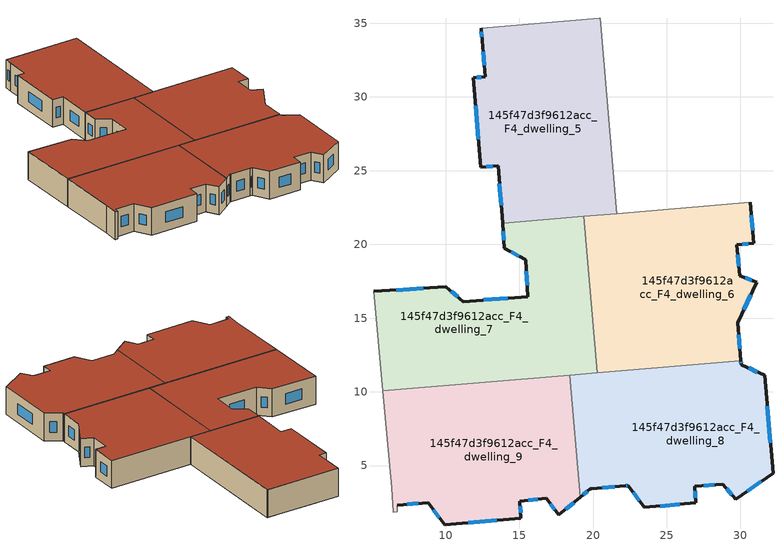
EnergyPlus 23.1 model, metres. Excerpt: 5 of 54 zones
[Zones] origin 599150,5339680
145f47d3f9612acc_F4_dwelling_5
 floor to 145f47d3f9612acc_F3_dwelling_5 (EU_floor_Construction): 18.32,35.17 20.78,31.97 21.27,26.17 15.27,21.55 13.86,21.43 13.56,25.33 12.38,25.24 11.88,31.3 12.68,31.37 12.63,32 16.55,35.02 z12
 floor to 145f47d3f9612acc_F3_dwelling_3 (EU_floor_Construction): 16.55,35.02 12.63,32 12.47,33.83 12.41,34.67 z12
 floor to 145f47d3f9612acc_F3_dwelling_7 (EU_floor_Construction): 15.71,21.89 15.93,21.6 15.27,21.55 z12
 floor to 145f47d3f9612acc_F3_dwelling_4 (EU_floor_Construction): 20.5,35.35 20.78,31.97 18.32,35.17 z12
 floor to 145f47d3f9612acc_F3_dwelling_6 (EU_floor_Construction): 21.27,26.17 21.61,22.08 15.93,21.6 15.71,21.89 z12
 wall outside (EU_wall_Construction): 12.41,34.67 12.47,33.83 12.68,31.37 11.88,31.3 12.38,25.24 13.56,25.33 13.86,21.43 z12:15
 wall to 145f47d3f9612acc_F4_dwelling_4 (EU_wall_Construction): 21.61,22.08 20.5,35.35 z12:15
 wall to 145f47d3f9612acc_F4_dwelling_3 (EU_wall_Construction): 20.41,35.35 12.41,34.67 z12:15
 wall to 145f47d3f9612acc_F4_dwelling_7 (EU_wall_Construction): 13.86,21.43 19.38,21.89 z12:15
 wall to 145f47d3f9612acc_F4_dwelling_2 (EU_wall_Construction): 20.5,35.35 20.41,35.35 z12:15
 wall to 145f47d3f9612acc_F4_dwelling_6 (EU_wall_Construction): 19.38,21.89 21.61,22.08 z12:15
 window (EU_Window_Construction): 12.43,31.35 12.13,31.33 / 12.54,33.06 12.61,32.14 / 12.43,34.41 12.45,34.09 / 13.66,24.1 13.77,22.65 / 12.75,25.26 13.19,25.3 / 12.03,29.4 12.22,27.14 z12.94:14.06
 roof outside (EU_roof_Construction): 21.61,22.08 20.5,35.35 12.41,34.67 12.47,33.83 12.68,31.37 11.88,31.3 12.38,25.24 13.56,25.33 13.86,21.43 z15
145f47d3f9612acc_F4_dwelling_6
 floor to 145f47d3f9612acc_F3_dwelling_6 (EU_floor_Construction): 28.83,22.69 20.21,16.05 19.83,16.55 19.38,21.89 z12
 floor to 145f47d3f9612acc_F3_dwelling_8 (EU_floor_Construction): 30.66,22.84 30.89,20.08 29.76,19.97 29.95,17.87 31.11,17.45 29.81,14.69 29.85,14.21 26.78,11.85 20.27,11.3 19.89,15.8 28.83,22.69 z12
 floor to 145f47d3f9612acc_F3_dwelling_10 (EU_floor_Construction): 29.85,14.21 30.02,12.12 26.78,11.85 z12
 floor to 145f47d3f9612acc_F3_dwelling_7 (EU_floor_Construction): 19.83,16.55 20.21,16.05 19.89,15.8 z12
 wall outside (EU_wall_Construction): 30.02,12.12 29.81,14.69 31.11,17.45 29.95,17.87 29.76,19.97 30.89,20.08 30.66,22.84 z12:15
 wall to 145f47d3f9612acc_F4_dwelling_7 (EU_wall_Construction): 19.38,21.89 20.27,11.3 z12:15
 wall to 145f47d3f9612acc_F4_dwelling_4 (EU_wall_Construction): 30.66,22.84 21.61,22.08 z12:15
 wall to 145f47d3f9612acc_F4_dwelling_8 (EU_wall_Construction): 20.27,11.3 30.02,12.12 z12:15
 window (EU_Window_Construction): 30.82,20.94 30.73,21.98 / 30.11,20 30.54,20.04 / 29.89,18.53 29.82,19.31 / 30.75,17.58 30.31,17.74 / 30.22,15.56 30.7,16.58 / 29.95,12.93 29.88,13.88 z12.94:14.06
 roof outside (EU_roof_Construction): 30.02,12.12 29.81,14.69 31.11,17.45 29.95,17.87 29.76,19.97 30.89,20.08 30.66,22.84 19.38,21.89 20.27,11.3 z15
145f47d3f9612acc_F4_dwelling_7
 floor to 145f47d3f9612acc_F3_dwelling_7 (EU_floor_Construction): 15.93,21.6 19.83,16.55 19.89,15.8 13.28,10.71 5.73,10.07 5.11,16.81 10.02,17.12 11.21,16.13 15.59,16.46 15.42,18.95 13.99,19.74 13.93,20.51 15.27,21.55 z12
 floor to 145f47d3f9612acc_F3_dwelling_5 (EU_floor_Construction): 15.27,21.55 13.93,20.51 13.86,21.43 z12
 floor adiabatic (EU_floor_Construction): 19.89,15.8 20.27,11.3 13.28,10.71 z12
 floor to 145f47d3f9612acc_F3_dwelling_6 (EU_floor_Construction): 19.38,21.89 19.83,16.55 15.93,21.6 z12
 wall outside (EU_wall_Construction): 13.86,21.43 13.99,19.74 15.42,18.95 15.59,16.46 11.21,16.13 10.02,17.12 5.11,16.81 z12:15
 wall adiabatic (EU_wall_Construction): 5.11,16.81 5.73,10.07 z12:15
 wall to 145f47d3f9612acc_F4_dwelling_9 (EU_wall_Construction): 5.73,10.07 18.44,11.14 z12:15
 wall to 145f47d3f9612acc_F4_dwelling_8 (EU_wall_Construction): 18.44,11.14 20.27,11.3 z12:15
 window (EU_Window_Construction): 8.48,17.03 6.65,16.91 / 10.84,16.44 10.39,16.81 / 14.22,16.36 12.58,16.23 / 15.48,18.17 15.54,17.24 / 14.44,19.49 14.97,19.2 / 13.9,20.9 13.95,20.27 z12.94:14.06
 roof outside (EU_roof_Construction): 20.27,11.3 19.38,21.89 13.86,21.43 13.99,19.74 15.42,18.95 15.59,16.46 11.21,16.13 10.02,17.12 5.11,16.81 5.73,10.07 z15
145f47d3f9612acc_F4_dwelling_8
 floor to 145f47d3f9612acc_F3_dwelling_10 (EU_floor_Construction): 31.65,11.11 32.2,4.48 29.66,2.71 28.8,3.74 26.91,3.6 26.96,2.47 23.48,2.16 22.39,3.64 22.17,3.62 19.92,3.43 19.82,3.42 19.13,2.85 18.89,5.77 26.78,11.85 30.02,12.12 30.04,11.85 z12
 floor to 145f47d3f9612acc_F3_dwelling_9 (EU_floor_Construction): 19.17,11.2 21.69,7.93 18.89,5.77 18.44,11.14 z12
 floor to 145f47d3f9612acc_F3_dwelling_8 (EU_floor_Construction): 26.78,11.85 21.69,7.93 19.17,11.2 z12
 wall outside (EU_wall_Construction): 19.14,2.85 19.82,3.42 19.92,3.43 22.17,3.62 22.39,3.64 23.48,2.16 26.96,2.47 26.91,3.6 28.8,3.74 29.66,2.71 32.2,4.48 31.65,11.11 30.04,11.85 30.02,12.12 z12:15
 wall to 145f47d3f9612acc_F4_dwelling_9 (EU_wall_Construction): 18.44,11.14 19.14,2.85 z12:15
 window (EU_Window_Construction): 32.03,6.56 31.82,9.03 / 30.46,3.26 31.41,3.93 / 29.07,3.41 29.39,3.03 / 27.5,3.64 28.21,3.69 / 26.95,2.82 26.93,3.24 / 24.57,2.26 25.87,2.37 / 22.73,3.18 23.14,2.63 / 22.24,3.63 22.32,3.64 / 20.63,3.49 21.46,3.56 / 19.35,3.03 19.61,3.24 / 30.04,11.94 30.03,12.03 / 31.14,11.34 30.55,11.62 z12.94:14.06
 roof outside (EU_roof_Construction): 32.2,4.48 31.65,11.11 30.04,11.85 30.02,12.12 18.44,11.14 19.14,2.85 19.82,3.42 19.92,3.43 22.17,3.62 22.39,3.64 23.48,2.16 26.96,2.47 26.91,3.6 28.8,3.74 29.66,2.71 z15
145f47d3f9612acc_F4_dwelling_9
 floor to 145f47d3f9612acc_F3_dwelling_9 (EU_floor_Construction): 18.44,11.14 18.89,5.77 16.15,3.65 16.82,2.77 15.04,2.59 15.1,1.43 9.93,0.97 8.81,2.49 6.73,2.31 6.73,1.88 6.44,1.85 6.34,3.5 6.18,5.24 13.28,10.71 z12
 floor to 145f47d3f9612acc_F3_dwelling_10 (EU_floor_Construction): 18.89,5.77 19.13,2.85 17.69,1.65 16.15,3.66 z12
 floor to 145f47d3f9612acc_F3_dwelling_7 (EU_floor_Construction): 13.28,10.71 6.18,5.24 5.73,10.07 z12
 wall outside (EU_wall_Construction): 6.73,2.31 8.81,2.49 9.93,0.97 15.1,1.43 15.04,2.59 16.82,2.77 17.69,1.65 19.14,2.85 z12:15
 wall adiabatic (EU_wall_Construction): 5.73,10.07 6.34,3.5 6.44,1.85 6.73,1.88 6.73,2.31 z12:15
 window (EU_Window_Construction): 15.6,2.65 16.26,2.72 / 15.08,1.79 15.06,2.23 / 11.55,1.11 13.48,1.28 / 9.16,2.01 9.58,1.45 / 7.39,2.37 8.16,2.43 / 18.14,2.03 18.68,2.48 / 17.1,2.42 17.42,2 z12.94:14.06
 roof outside (EU_roof_Construction): 17.69,1.65 19.14,2.85 18.44,11.14 5.73,10.07 6.34,3.5 6.44,1.85 6.73,1.88 6.73,2.31 8.81,2.49 9.93,0.97 15.1,1.43 15.04,2.59 16.82,2.77 z15
[Building]
EU S2 Campaign: North Axis=0; Terrain=City; Solar Distribution=FullExterior
[Site:Location]
Vienna: Latitude=48; Longitude=16.5; Time Zone=1; Elevation=183
[SizingPeriod:WeatherFileDays]
AnnualSizingPeriod: Begin Month=1; Begin Day of Month=1; End Month=12; End Day of Month=31; Day of Week for Start Day=Monday; Use Weather File Daylight Saving Period=No; Use Weather File Rain and Snow Indicators=No
[MATERIAL]
EU_InternalMass_Material: Roughness=MediumRough; Thickness=0.1; Conductivity=1; Density=1800; Specific Heat=900; Thermal Absorptance=0.9; Solar Absorptance=0.7; Visible Absorptance=0.7
[MATERIAL:NOMASS] Roughness=MediumRough; Thermal Absorptance=0.9; Solar Absorptance=0.7; Visible Absorptance=0.7
Name | Thermal Resistance
EU_wall_NoMass | 0.914258
EU_roof_NoMass | 0.954009
EU_floor_NoMass | 1.09711
[WINDOWMATERIAL:SIMPLEGLAZINGSYSTEM]
EU_Window_SimpleGlazing: UFactor=2.09642; Solar Heat Gain Coefficient=0.65; Visible Transmittance=0.65
[CONSTRUCTION]
EU_wall_Construction: EU_wall_NoMass
EU_roof_Construction: EU_roof_NoMass
EU_floor_Construction: EU_floor_NoMass
EU_Window_Construction: EU_Window_SimpleGlazing
EU_InternalMass_Construction: EU_InternalMass_Material
[ZONE] Type=1; Multiplier=1; Ceiling Height=autocalculate; Floor Area=autocalculate; Part of Total Floor Area=Yes
Name | Volume
145f47d3f9612acc_F4_dwelling_5 | 335.202
145f47d3f9612acc_F4_dwelling_6 | 335.18
145f47d3f9612acc_F4_dwelling_7 | 335.212
145f47d3f9612acc_F4_dwelling_8 | 335.194
145f47d3f9612acc_F4_dwelling_9 | 335.184
[INTERNALMASS] Construction=EU_InternalMass_Construction
Name | Zone or ZoneList | Surface Area
145f47d3f9612acc_F4_dwelling_5_EU_InternalMass | 145f47d3f9612acc_F4_dwelling_5 | 111.734
145f47d3f9612acc_F4_dwelling_6_EU_InternalMass | 145f47d3f9612acc_F4_dwelling_6 | 111.727
145f47d3f9612acc_F4_dwelling_7_EU_InternalMass | 145f47d3f9612acc_F4_dwelling_7 | 111.738
145f47d3f9612acc_F4_dwelling_8_EU_InternalMass | 145f47d3f9612acc_F4_dwelling_8 | 111.73
145f47d3f9612acc_F4_dwelling_9_EU_InternalMass | 145f47d3f9612acc_F4_dwelling_9 | 111.725
[OTHEREQUIPMENT] Fuel Type=Electricity; Design Level Calculation Method=Watts/Area; Power per Zone Floor Area=1; Fraction Latent=0; Fraction Radiant=0; Fraction Lost=0; Carbon Dioxide Generation Rate=0; EndUse Subcategory=EU_Step8_InternalGains
Name | Zone or ZoneList or Space or SpaceList | Schedule
EU_Step8_InternalGain_145f47d3f9612acc_F4_dwelling_5_f000 | 145f47d3f9612acc_F4_dwelling_5 | EU_Step8_GainSchedule_145f47d3f9612acc_F4_dwelling_5_f000
EU_Step8_InternalGain_145f47d3f9612acc_F4_dwelling_6_f000 | 145f47d3f9612acc_F4_dwelling_6 | EU_Step8_GainSchedule_145f47d3f9612acc_F4_dwelling_6_f000
EU_Step8_InternalGain_145f47d3f9612acc_F4_dwelling_7_f000 | 145f47d3f9612acc_F4_dwelling_7 | EU_Step8_GainSchedule_145f47d3f9612acc_F4_dwelling_7_f000
EU_Step8_InternalGain_145f47d3f9612acc_F4_dwelling_8_f000 | 145f47d3f9612acc_F4_dwelling_8 | EU_Step8_GainSchedule_145f47d3f9612acc_F4_dwelling_8_f000
EU_Step8_InternalGain_145f47d3f9612acc_F4_dwelling_9_f000 | 145f47d3f9612acc_F4_dwelling_9 | EU_Step8_GainSchedule_145f47d3f9612acc_F4_dwelling_9_f000
[ZONEVENTILATION:DESIGNFLOWRATE] Schedule=EU_AlwaysOn; Design Flow Rate Calculation Method=AirChanges/Hour; Air Changes per Hour=0.546891; Ventilation Type=Natural; Fan Pressure Rise=0; Fan Total Efficiency=1; Constant Term Coefficient=1; Temperature Term Coefficient=0; Velocity Term Coefficient=0; Velocity Squared Term Coefficient=0; Minimum Indoor Temperature=-100; Maximum Indoor Temperature=100; Delta Temperature=-100; Minimum Outdoor Temperature=-100; Maximum Outdoor Temperature=100; Maximum Wind Speed=40
Name | Zone or ZoneList or Space or SpaceList
EU_ConstantAir_145f47d3f9612acc_F4_dwelling_5 | 145f47d3f9612acc_F4_dwelling_5
EU_ConstantAir_145f47d3f9612acc_F4_dwelling_6 | 145f47d3f9612acc_F4_dwelling_6
EU_ConstantAir_145f47d3f9612acc_F4_dwelling_7 | 145f47d3f9612acc_F4_dwelling_7
EU_ConstantAir_145f47d3f9612acc_F4_dwelling_8 | 145f47d3f9612acc_F4_dwelling_8
EU_ConstantAir_145f47d3f9612acc_F4_dwelling_9 | 145f47d3f9612acc_F4_dwelling_9
[HVACTEMPLATE:ZONE:IDEALLOADSAIRSYSTEM] System Availability Schedule=EU_AlwaysOn; Maximum Heating Supply Air Temperature=50; Minimum Cooling Supply Air Temperature=13; Maximum Heating Supply Air Humidity Ratio=0.0156; Minimum Cooling Supply Air Humidity Ratio=0.0077; Heating Limit=NoLimit; Cooling Limit=NoLimit; Heating Availability Schedule=EU_AlwaysOn; Cooling Availability Schedule=EU_CoolingOff; Dehumidification Control Type=ConstantSensibleHeatRatio; Cooling Sensible Heat Ratio=0.7; Dehumidification Setpoint=60; Humidification Control Type=None; Humidification Setpoint=30; Outdoor Air Method=None; Outdoor Air Flow Rate per Person=0.00944; Outdoor Air Flow Rate per Zone Floor Area=0; Outdoor Air Flow Rate per Zone=0; Demand Controlled Ventilation Type=None; Outdoor Air Economizer Type=NoEconomizer; Heat Recovery Type=None; Sensible Heat Recovery Effectiveness=0.7; Latent Heat Recovery Effectiveness=0.65
Name | Template Thermostat
145f47d3f9612acc_F4_dwelling_5 | EU_HeatOnly_145f47d3f9612acc_F4_dwelling_5
145f47d3f9612acc_F4_dwelling_6 | EU_HeatOnly_145f47d3f9612acc_F4_dwelling_6
145f47d3f9612acc_F4_dwelling_7 | EU_HeatOnly_145f47d3f9612acc_F4_dwelling_7
145f47d3f9612acc_F4_dwelling_8 | EU_HeatOnly_145f47d3f9612acc_F4_dwelling_8
145f47d3f9612acc_F4_dwelling_9 | EU_HeatOnly_145f47d3f9612acc_F4_dwelling_9
[SIZING:ZONE] Zone Cooling Design Supply Air Temperature Input Method=SupplyAirTemperature; Zone Cooling Design Supply Air Temperature=13; Zone Heating Design Supply Air Temperature Input Method=SupplyAirTemperature; Zone Heating Design Supply Air Temperature=50; Zone Cooling Design Supply Air Humidity Ratio=0.008; Zone Heating Design Supply Air Humidity Ratio=0.008; Cooling Design Air Flow Method=DesignDay; Cooling Design Air Flow Rate=0; Cooling Minimum Air Flow per Zone Floor Area=0.000762; Cooling Minimum Air Flow=0; Cooling Minimum Air Flow Fraction=0.2; Heating Design Air Flow Method=DesignDay; Heating Design Air Flow Rate=0; Heating Maximum Air Flow per Zone Floor Area=0.002032; Heating Maximum Air Flow=0.141576; Heating Maximum Air Flow Fraction=0.3; Account for Dedicated Outdoor Air System=No; Dedicated Outdoor Air System Control Strategy=NeutralSupplyAir; Dedicated Outdoor Air Low Setpoint Temperature for Design=autosize; Dedicated Outdoor Air High Setpoint Temperature for Design=autosize; Zone Load Sizing Method=Sensible Load Only No Latent Load; Zone Latent Cooling Design Supply Air Humidity Ratio Input Method=HumidityRatioDifference; Zone Cooling Design Supply Air Humidity Ratio Difference=0.005; Zone Latent Heating Design Supply Air Humidity Ratio Input Method=HumidityRatioDifference; Zone Humidification Design Supply Air Humidity Ratio Difference=0.005
145f47d3f9612acc_F4_dwelling_5; 145f47d3f9612acc_F4_dwelling_6; 145f47d3f9612acc_F4_dwelling_7; 145f47d3f9612acc_F4_dwelling_8; 145f47d3f9612acc_F4_dwelling_9
[SCHEDULE:CONSTANT]
Name | Hourly Value
EU_AlwaysOn | 1
EU_CoolingOff | 0
[SCHEDULE:FILE] Column Number=1; Rows to Skip at Top=0; Number of Hours of Data=8760; Column Separator=Comma; Interpolate to Timestep=No; Minutes per Item=60; Adjust Schedule for Daylight Savings=Yes
Name | File
EU_Step8_GainSchedule_145f47d3f9612acc_F4_dwelling_5_f000 | ../../schedules/145f47d3f9612acc/145f47d3f9612acc_F4_dwelling_5_f000_gain.csv
EU_Step8_GainSchedule_145f47d3f9612acc_F4_dwelling_6_f000 | ../../schedules/145f47d3f9612acc/145f47d3f9612acc_F4_dwelling_6_f000_gain.csv
EU_Step8_GainSchedule_145f47d3f9612acc_F4_dwelling_7_f000 | ../../schedules/145f47d3f9612acc/145f47d3f9612acc_F4_dwelling_7_f000_gain.csv
EU_Step8_GainSchedule_145f47d3f9612acc_F4_dwelling_8_f000 | ../../schedules/145f47d3f9612acc/145f47d3f9612acc_F4_dwelling_8_f000_gain.csv
EU_Step8_GainSchedule_145f47d3f9612acc_F4_dwelling_9_f000 | ../../schedules/145f47d3f9612acc/145f47d3f9612acc_F4_dwelling_9_f000_gain.csv
